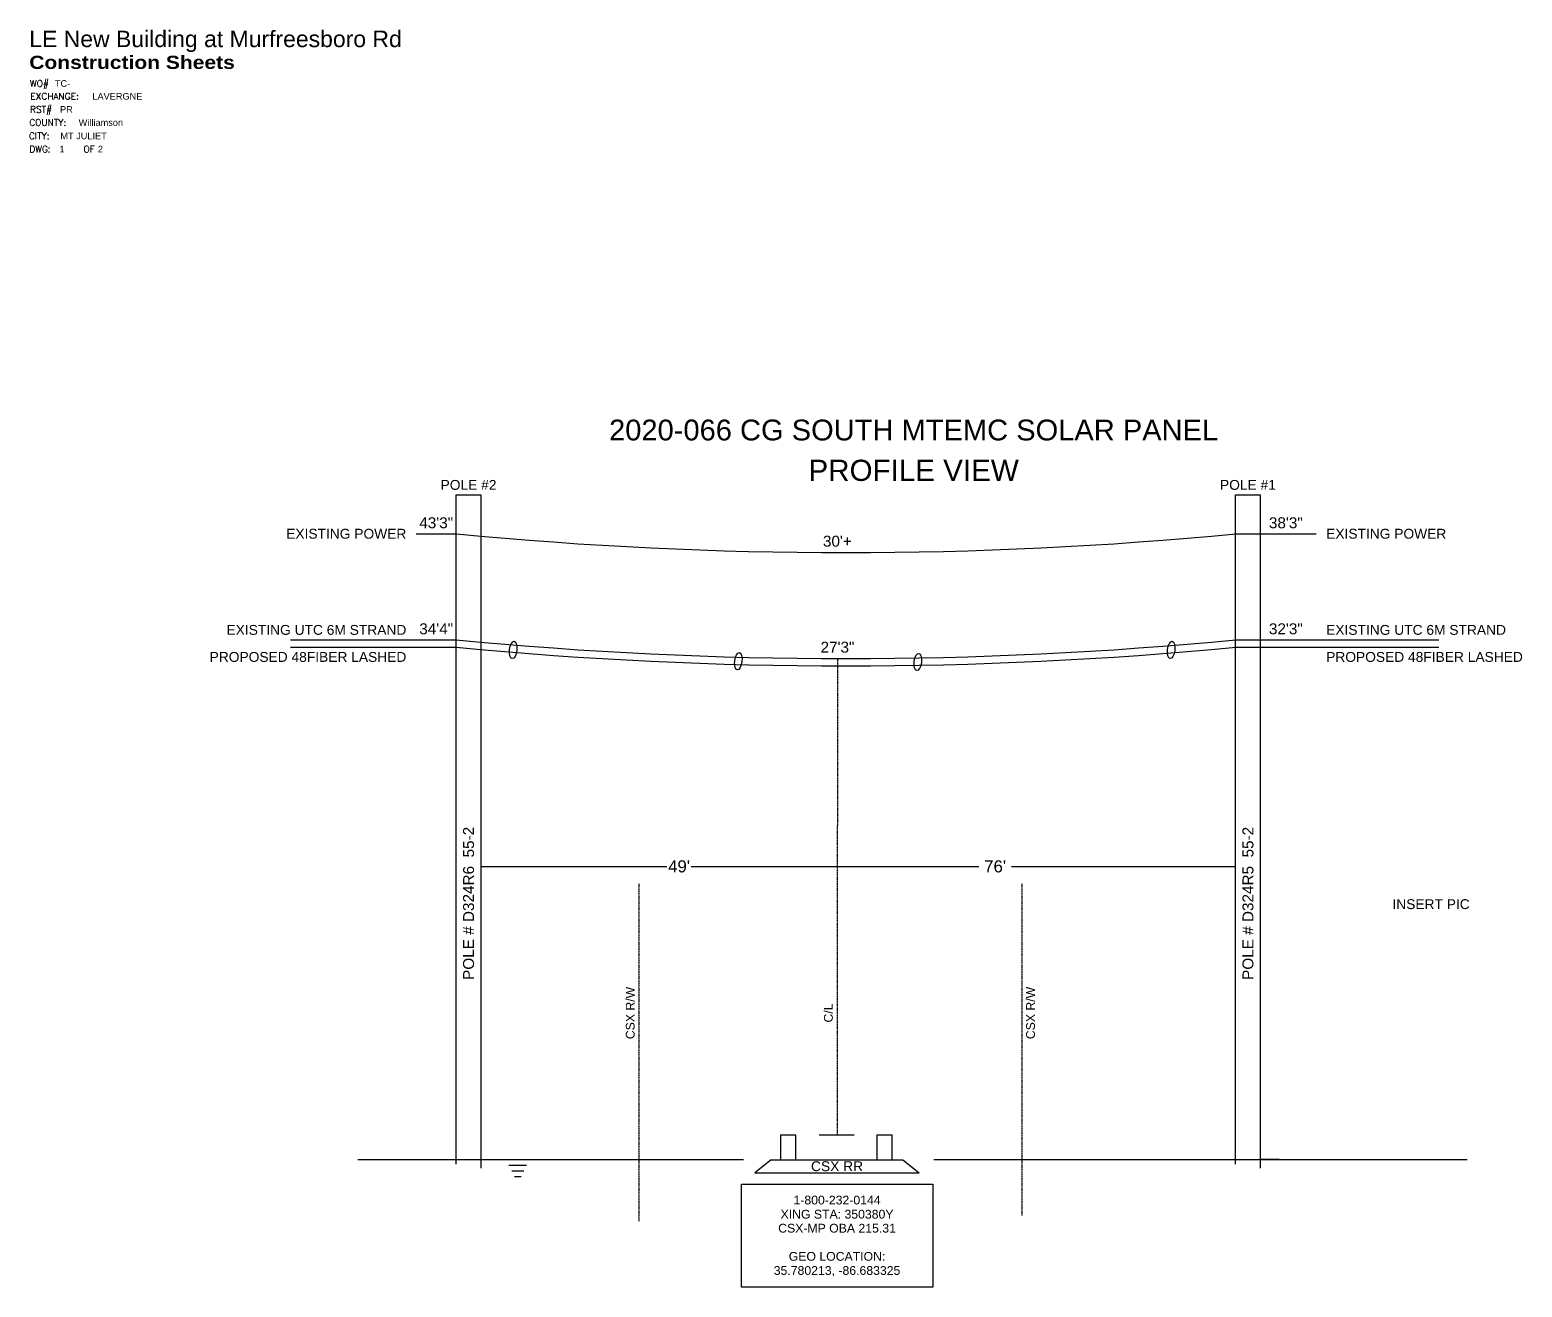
# Model space of a CAD drawing. Header units: inches. Extents: x 29 to 22121, y 36 to 12095.
# Drawn here: x 6277 to 7639, y 2074 to 3222 of the extents above; entities that cross this region are included whole.
import ezdxf
from ezdxf.enums import TextEntityAlignment as Align

# ---------------------------------------------------------------- set-up
doc = ezdxf.new("R2010")
doc.units = ezdxf.units.IN
doc.header["$MEASUREMENT"] = 0
doc.linetypes.add('HIDDEN', pattern=[0.375, 0.25, -0.125])
doc.layers.add('_Annotations', color=1, linetype='Continuous', lineweight=25)
for name, color, linetype in [('Integrity Existing', 2, 'Continuous'), ('Integrity Notes', 1, 'Continuous'), ('Integrity Sheets', 6, 'Continuous')]:
    doc.layers.add(name, color=color, linetype=linetype)
doc.styles.add('Bold', font='', dxfattribs={"height": 16})
doc.styles.add('SIMPLEX', font='simplex', dxfattribs={"height": 120})
doc.styles.get("Standard").update_dxf_attribs({"font": 'arial.ttf'})
doc.styles.get('Bold').set_extended_font_data('Arial Black')

# ---------------------------------------------------------------- blocks, each defined once
blk = doc.blocks.new('SS Info')
for s, height, style, p in [('Construction Sheets', 12, 'Bold', (0, 72.2)), ('WO#', 6, 'SIMPLEX', (0.6, 55.9)), ('EXCHANGE:', 6, 'SIMPLEX', (1, 44.2)), ('RST#', 6, 'SIMPLEX', (0.8, 32.2)), ('CITY:', 6, 'SIMPLEX', (-0.3, 8)), ('COUNTY:', 6, 'SIMPLEX', (0, 20.2)), ('DWG:', 6, 'SIMPLEX', (0, -4)), ('OF', 6, 'SIMPLEX', (49.5, -4))]:
    blk.add_text(s, height=height, dxfattribs=dict(style=style)).set_placement(p)
at = {"color": 4}
blk.add_attdef('JOB_TITLE', (0, 92.1), '', height=15, dxfattribs=at)
for tag, p in [('WO', (23.4, 55.9)), ('EXCHANGE', (57.6, 44.2)), ('RST', (28.1, 32.2)), ('CITY', (28.4, 8)), ('COUNTY', (45.1, 20.2)), ('D1', (27.6, -4)), ('D2', (62.6, -4))]:
    blk.add_attdef(tag, p, '', height=6)
at = {"flags": 1}
blk.add_attdef('SCALE', (0, -16), '', height=6, dxfattribs=at)
blk = doc.blocks.new('TextBlock')
blk.add_attdef('TEXT', text='', height=8).set_placement((0, 0), align=Align.MIDDLE_CENTER)
blk = doc.blocks.new('RR_Info')
blk.add_lwpolyline([(-87.3, 93.9), (87.3, 93.9), (87.3, 0), (-87.3, 0)], close=True)
blk.add_text('GEO LOCATION:', height=8).set_placement((0, 28.1), align=Align.MIDDLE_CENTER)
for tag, p in [('TEXT_1', (0, 79.5)), ('TEXT_2', (0, 66.6)), ('TEXT_3', (0, 53.8)), ('TEXT_4', (0, 15.2))]:
    blk.add_attdef(tag, text='', height=8).set_placement(p, align=Align.MIDDLE_CENTER)

msp = doc.modelspace()

# ---------------------------------------------------------------- linework, layer by layer
at = {"layer": 'Integrity Existing', "flags": 128}
for points in [[(6629.4, 2762.2), (6666.1, 2762.2, 0.048383), (7377.6, 2762.2), (7451.1, 2762.2)], [(6514.7, 2665.4), (6666, 2665.4, 0.048383), (7377.5, 2665.4), (7563, 2665.4)]]:
    msp.add_lwpolyline(points, format="xyb", dxfattribs=at)
at = {"layer": 'Integrity Notes', "linetype": 'HIDDEN'}
for p, q in [((7014, 2648.2), (7013.6, 2213.2)), ((6832.8, 2442.6), (6832.8, 2134.6)), ((7182.2, 2442.6), (7182.2, 2139.8))]:
    msp.add_line(p, q, dxfattribs=at)
at = {"layer": 'Integrity Notes'}
for p, q in [((6688.5, 2458.5), (6858.3, 2458.5)), ((6880.4, 2458.5), (7142.9, 2458.5)), ((7172.9, 2458.5), (7377.4, 2458.5)), ((6953.6, 2190.6), (6938.6, 2178.8)), ((6953.6, 2190.6), (7073.6, 2190.6)), ((7073.6, 2190.6), (7088.6, 2178.8)), ((6938.6, 2178.8), (7088.6, 2178.8))]:
    msp.add_line(p, q, dxfattribs=at)
at = {"layer": 'Integrity Notes', "flags": 128}
for points in [[(6666, 2186.7), (6666, 2797.8), (6688.5, 2797.8), (6688.5, 2182.8)], [(7377.4, 2186.7), (7377.4, 2797.8), (7399.9, 2797.8), (7399.9, 2182.8)], [(7029.2, 2213.2), (6997.2, 2213.2)], [(6928.2, 2190.6), (6576.2, 2190.6)], [(6666, 2190.6), (6648.8, 2190.6)], [(6730.2, 2185.5), (6714, 2185.5)], [(6727.7, 2180.3), (6716.6, 2180.3)], [(7588.9, 2190.6), (7102, 2190.6)], [(7417.1, 2190.8), (7399.9, 2190.8)], [(6725.2, 2175.1), (6719.1, 2175.1)]]:
    msp.add_lwpolyline(points, dxfattribs=at)
msp.add_lwpolyline([(6514.7, 2658.7), (6666, 2658.7, 0.048383), (7377.5, 2658.7), (7563, 2658.7)], format="xyb", dxfattribs=at)
for points in [[(6961.9, 2190.6), (6975.9, 2190.6), (6975.9, 2213.2), (6961.9, 2213.2)], [(7050, 2190.6), (7064, 2190.6), (7064, 2213.2), (7050, 2213.2)]]:
    msp.add_lwpolyline(points, close=True, dxfattribs=at)
at = {"layer": 'Integrity Notes'}
for centre in [(6718, 2656.1), (7318.6, 2656.1), (6923.5, 2645.8), (7087.3, 2645.1)]:
    msp.add_ellipse(centre, major_axis=(-0.96, -7.89), ratio=0.41868, dxfattribs=at)

# ---------------------------------------------------------------- block references
at = {"layer": '_Annotations'}
ref = msp.add_blockref('TextBlock', (7083.5, 2856.9), dxfattribs=at)
ref.add_attrib('TEXT', '2020-066 CG SOUTH MTEMC SOLAR PANEL', dxfattribs={"layer": '0', "height": 19}).set_placement((7083.5, 2856.9), align=Align.MIDDLE_CENTER)
ref = msp.add_blockref('TextBlock', (6677.2, 2806.8), dxfattribs=at)
ref.add_attrib('TEXT', 'POLE #2', dxfattribs={"layer": '0', "height": 9}).set_placement((6677.2, 2806.8), align=Align.MIDDLE_CENTER)
ref = msp.add_blockref('TextBlock', (7388.7, 2806.8), dxfattribs=at)
ref.add_attrib('TEXT', 'POLE #1', dxfattribs={"layer": '0', "height": 9}).set_placement((7388.7, 2806.8), align=Align.MIDDLE_CENTER)
ref = msp.add_blockref('TextBlock', (6647.7, 2772.2), dxfattribs=at)
ref.add_attrib('TEXT', '43\'3"', dxfattribs={"layer": '0', "height": 10}).set_placement((6647.7, 2772.2), align=Align.MIDDLE_CENTER)
ref = msp.add_blockref('TextBlock', (7423.3, 2772.2), dxfattribs=at)
ref.add_attrib('TEXT', '38\'3"', dxfattribs={"layer": '0', "height": 10}).set_placement((7423.3, 2772.2), align=Align.MIDDLE_CENTER)
ref = msp.add_blockref('TextBlock', (7013.9, 2755.4), dxfattribs=at)
ref.add_attrib('TEXT', "30'+", dxfattribs={"layer": '0', "height": 10}).set_placement((7013.9, 2755.4), align=Align.MIDDLE_CENTER)
ref = msp.add_blockref('TextBlock', (6647.7, 2675.4), dxfattribs=at)
ref.add_attrib('TEXT', '34\'4"', dxfattribs={"layer": '0', "height": 10}).set_placement((6647.7, 2675.4), align=Align.MIDDLE_CENTER)
ref = msp.add_blockref('TextBlock', (7423.3, 2675.4), dxfattribs=at)
ref.add_attrib('TEXT', '32\'3"', dxfattribs={"layer": '0', "height": 10}).set_placement((7423.3, 2675.4), align=Align.MIDDLE_CENTER)
ref = msp.add_blockref('TextBlock', (7014, 2658.6), dxfattribs=at)
ref.add_attrib('TEXT', '27\'3"', dxfattribs={"layer": '0', "height": 10}).set_placement((7014, 2658.6), align=Align.MIDDLE_CENTER)
ref = msp.add_blockref('TextBlock', (6677.2, 2424.7), dxfattribs=dict(at, rotation=90))
ref.add_attrib('TEXT', 'POLE # D324R6  55-2', dxfattribs={"layer": '0', "height": 10, "rotation": 90}).set_placement((6677.2, 2424.7), align=Align.MIDDLE_CENTER)
ref = msp.add_blockref('TextBlock', (7388.7, 2424.7), dxfattribs=dict(at, rotation=90))
ref.add_attrib('TEXT', 'POLE # D324R5  55-2', dxfattribs={"layer": '0', "height": 10, "rotation": 90}).set_placement((7388.7, 2424.7), align=Align.MIDDLE_CENTER)
ref = msp.add_blockref('TextBlock', (6869.4, 2458.5), dxfattribs=at)
ref.add_attrib('TEXT', "49'", dxfattribs={"layer": '0', "height": 11}).set_placement((6869.4, 2458.5), align=Align.MIDDLE_CENTER)
ref = msp.add_blockref('TextBlock', (7157.9, 2458.5), dxfattribs=at)
ref.add_attrib('TEXT', "76'", dxfattribs={"layer": '0', "height": 11}).set_placement((7157.9, 2458.5), align=Align.MIDDLE_CENTER)
at = {"layer": '_Annotations', "rotation": 90}
for p, values in [((6824.8, 2324.6), {'TEXT': 'CSX R/W'}), ((7190.2, 2324.6), {'TEXT': 'CSX R/W'}), ((7005.7, 2324.6), {'TEXT': 'C/L'})]:
    msp.add_blockref('TextBlock', p, dxfattribs=at).add_auto_attribs(values)
at = {"layer": '_Annotations'}
ref = msp.add_blockref('TextBlock', (7013.6, 2184.7), dxfattribs=at)
ref.add_attrib('TEXT', 'CSX RR', dxfattribs={"layer": '0', "height": 9}).set_placement((7013.6, 2184.7), align=Align.MIDDLE_CENTER)
at = {"layer": 'Integrity Existing'}
ref = msp.add_blockref('TextBlock', (6620.4, 2762.2), dxfattribs=at)
ref.add_attrib('TEXT', 'EXISTING POWER', dxfattribs={"layer": '0', "height": 9}).set_placement((6620.4, 2762.2), align=Align.MIDDLE_RIGHT)
ref = msp.add_blockref('TextBlock', (7460.1, 2762.2), dxfattribs=at)
ref.add_attrib('TEXT', 'EXISTING POWER', dxfattribs={"layer": '0', "height": 9}).set_placement((7460.1, 2762.2), align=Align.MIDDLE_LEFT)
ref = msp.add_blockref('TextBlock', (6620.4, 2674.4), dxfattribs=at)
ref.add_attrib('TEXT', 'EXISTING UTC 6M STRAND', dxfattribs={"layer": '0', "height": 9}).set_placement((6620.4, 2674.4), align=Align.MIDDLE_RIGHT)
ref = msp.add_blockref('TextBlock', (7460.1, 2674.4), dxfattribs=at)
ref.add_attrib('TEXT', 'EXISTING UTC 6M STRAND', dxfattribs={"layer": '0', "height": 9}).set_placement((7460.1, 2674.4), align=Align.MIDDLE_LEFT)
at = {"layer": 'Integrity Notes'}
ref = msp.add_blockref('TextBlock', (6620.4, 2649.7), dxfattribs=at)
ref.add_attrib('TEXT', 'PROPOSED 48FIBER LASHED', dxfattribs={"layer": '0', "height": 9}).set_placement((6620.4, 2649.7), align=Align.MIDDLE_RIGHT)
ref = msp.add_blockref('TextBlock', (7460.1, 2649.7), dxfattribs=at)
ref.add_attrib('TEXT', 'PROPOSED 48FIBER LASHED', dxfattribs={"layer": '0', "height": 9}).set_placement((7460.1, 2649.7), align=Align.MIDDLE_LEFT)
msp.add_blockref('RR_Info', (7013.6, 2074.3), dxfattribs=at).add_auto_attribs({'TEXT_1': '1-800-232-0144', 'TEXT_2': 'XING STA: 350380Y', 'TEXT_3': 'CSX-MP OBA 215.31', 'TEXT_4': '35.780213, -86.683325'})
at = {"layer": 'Integrity Sheets'}
msp.add_blockref('SS Info', (6276.2, 3114.4), dxfattribs=at).add_auto_attribs({'JOB_TITLE': 'LE New Building at Murfreesboro Rd', 'WO': 'TC-', 'EXCHANGE': 'LAVERGNE', 'RST': 'PR', 'COUNTY': 'Williamson', 'CITY': 'MT JULIET', 'D1': '1', 'D2': '2'})

# ---------------------------------------------------------------- texts
at = {"layer": 'Integrity Notes'}
msp.add_text('PROFILE VIEW', height=19.324, dxfattribs=at).set_placement((7083.5, 2820.1), align=Align.MIDDLE)
msp.add_text('INSERT PIC', height=9, dxfattribs=at).set_placement((7520.6, 2419.5))

doc.saveas('drawing.dxf')
